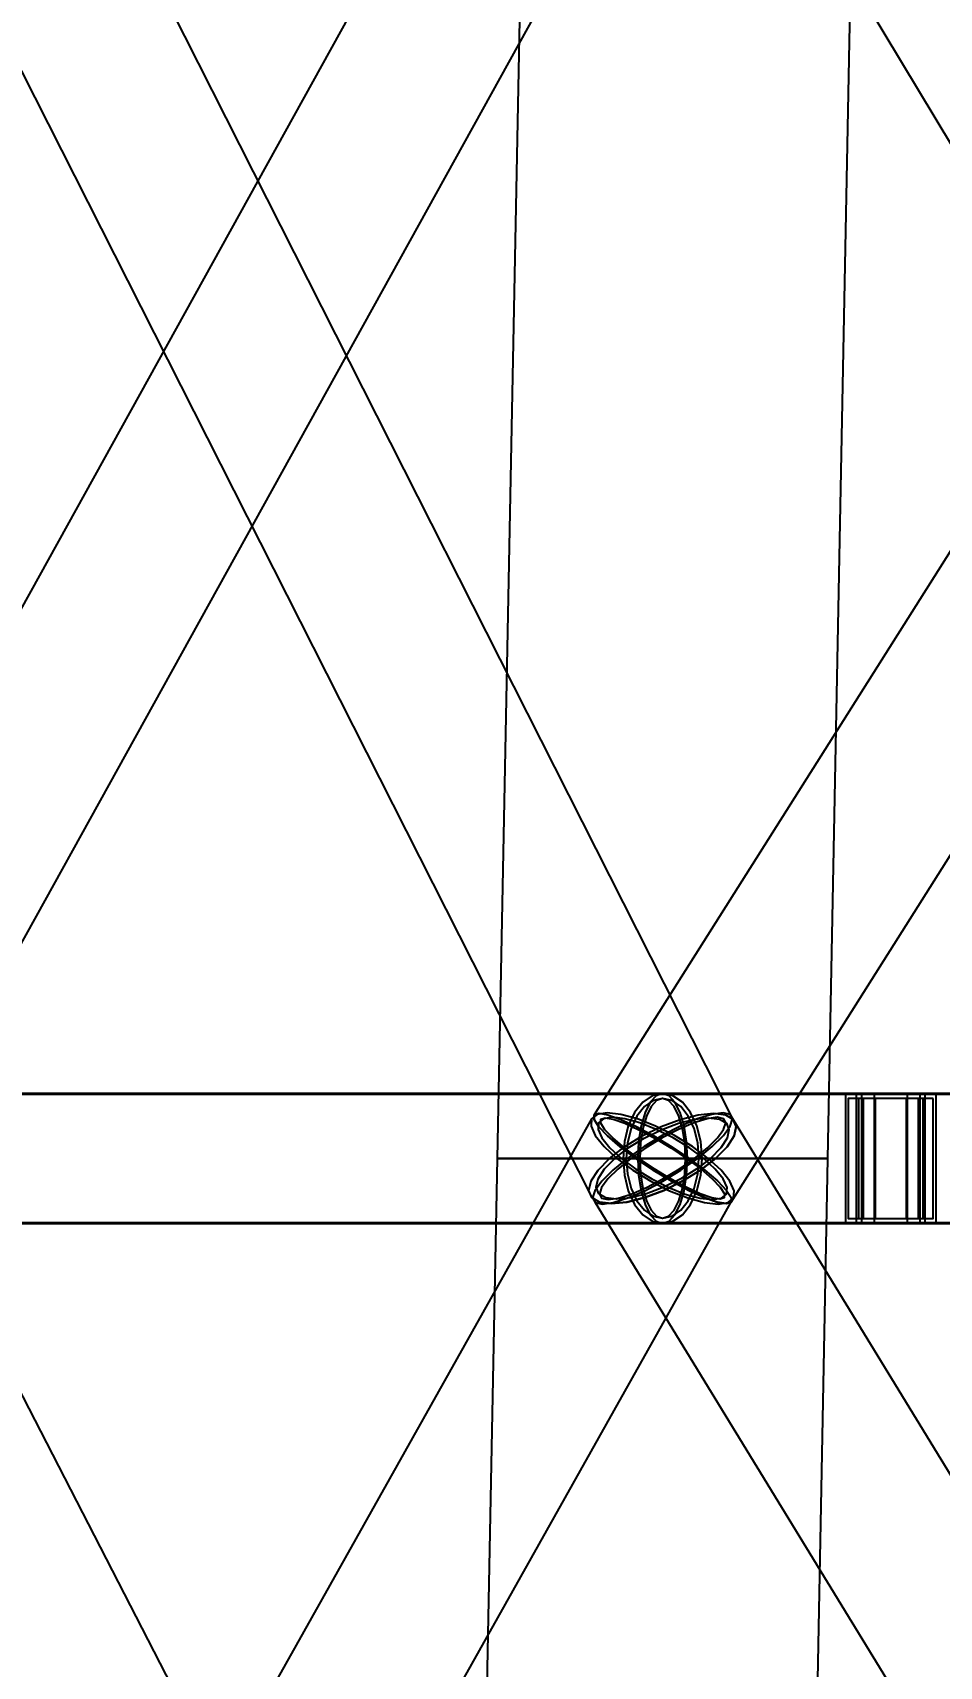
# Model space of a CAD drawing. Header units: millimetres. Extents: x -123812 to 252100, y -3000 to 639000.
# Drawn here: x -8415 to -5578, y 393411 to 398522 of the extents above; entities that cross this region are included whole.
import ezdxf

# ---------------------------------------------------------------- set-up
doc = ezdxf.new("R2010")
doc.units = ezdxf.units.MM
doc.layers.add('D-STR-DIM', color=7, linetype='Continuous', lineweight=13)
doc.layers.add('D-STR-STRC', color=7, linetype='Continuous', lineweight=25)
doc.styles.add('OpenSansCondensed-Light', font='OpenSansCondensed-Light.ttf')
doc.styles.add('TOWER_UNICODE', font='Arial Unicode.ttf')
doc.dimstyles.new('EZDXF', dxfattribs={"dimtxt": 0.25, "dimasz": 0.175, "dimexe": 0.375, "dimexo": 0.125, "dimgap": 0.1, "dimtad": 1, "dimlfac": 100, "dimzin": 12, "dimdsep": 46, "dimtxsty": 'OpenSansCondensed-Light', "dimblk": 'ARCHTICK', "dimcen": 2.5, "dimazin": 3, "dimtfac": 0.5, "dimtmove": 2, "dimatfit": 3})

# ---------------------------------------------------------------- blocks, each defined once
blk = doc.blocks.new('_ARCHTICK')
at = {"color": 0, "linetype": 'BYBLOCK', "const_width": 0.15}
blk.add_lwpolyline([(-0.5, -0.5), (0.5, 0.5)], dxfattribs=at)

msp = doc.modelspace()

# ---------------------------------------------------------------- linework, layer by layer
at = {"layer": 'D-STR-STRC'}
for points in [[(-3499.8, 400136.4), (-6658.6, 395136.4), (-6658.9, 395122.3), (-6644.5, 395099.9), (-6616.5, 395070.6), (-6576.7, 395036.6), (-6528, 395000), (-6473.5, 394963.4), (-6417.1, 394929.4), (-6362.5, 394900.1), (-6313.5, 394877.7), (-6273.5, 394863.6), (-6245.1, 394858.8), (-6230.2, 394863.6), (-3071.4, 399863.6)], [(-6559.4, 399863.6), (-3548.1, 394863.6), (-3526, 394858.8), (-3490.9, 394863.6), (-3445.2, 394877.7), (-3392.1, 394900.1), (-3335.2, 394929.4), (-3278.3, 394963.4), (-3225.3, 395000), (-3179.9, 395036.6), (-3145.1, 395070.6), (-3123.3, 395099.9), (-3116, 395122.3), (-3123.7, 395136.4), (-6135, 400136.4)], [(-6569.8, 400122.3), (-9336.4, 395122.3), (-9338.2, 395099.9), (-9324.8, 395070.6), (-9296.9, 395036.6), (-9256.6, 395000), (-9206.5, 394963.4), (-9150.1, 394929.4), (-9091.3, 394900.1), (-9034, 394877.7), (-8982.1, 394863.6), (-8939.2, 394858.8), (-8908.2, 394863.6), (-8891.2, 394877.7), (-6124.6, 399877.7)], [(-9197.7, 399877.7), (-6665.8, 394877.7), (-6641.8, 394863.6), (-6604.2, 394858.8), (-6555.8, 394863.6), (-6499.8, 394877.7), (-6440.1, 394900.1), (-6380.6, 394929.4), (-6325.5, 394963.4), (-6278.5, 395000), (-6242.8, 395036.6), (-6220.8, 395070.6), (-6214.1, 395099.9), (-6223.1, 395122.3), (-8754.9, 400122.3)], [(-9113.8, 394796.8), (-6444.4, 394796.8), (-6412.4, 394803.7), (-6382.6, 394824), (-6357, 394856.3), (-6337.3, 394898.4), (-6325, 394947.4), (-6320.7, 395000), (-6325, 395052.6), (-6337.3, 395101.6), (-6357, 395143.7), (-6382.6, 395176), (-6412.4, 395196.3), (-6444.4, 395203.2), (-9113.8, 395203.2)], [(-9113.8, 394796.8), (-6444.4, 394796.8), (-6412.4, 394803.7), (-6382.6, 394824), (-6357, 394856.3), (-6337.3, 394898.4), (-6325, 394947.4), (-6320.7, 395000), (-6325, 395052.6), (-6337.3, 395101.6), (-6357, 395143.7), (-6382.6, 395176), (-6412.4, 395196.3), (-6444.4, 395203.2), (-9113.8, 395203.2)], [(-3335.9, 395203.2), (-6444.4, 395203.2), (-6464.6, 395196.3), (-6483.3, 395176), (-6499.4, 395143.7), (-6511.8, 395101.6), (-6519.6, 395052.6), (-6522.2, 395000), (-6519.6, 394947.4), (-6511.8, 394898.4), (-6499.4, 394856.3), (-6483.3, 394824), (-6464.6, 394803.7), (-6444.4, 394796.8), (-3335.9, 394796.8)], [(-3335.9, 395203.2), (-6444.4, 395203.2), (-6464.6, 395196.3), (-6483.3, 395176), (-6499.4, 395143.7), (-6511.8, 395101.6), (-6519.6, 395052.6), (-6522.2, 395000), (-6519.6, 394947.4), (-6511.8, 394898.4), (-6499.4, 394856.3), (-6483.3, 394824), (-6464.6, 394803.7), (-6444.4, 394796.8), (-3335.9, 394796.8)], [(-9029.4, 389876.4), (-6222.5, 394876.4), (-6220.6, 394899.1), (-6233.8, 394928.7), (-6261.4, 394963.1), (-6301.5, 395000), (-6351.3, 395036.9), (-6407.5, 395071.3), (-6466.2, 395100.9), (-6523.4, 395123.6), (-6575.2, 395137.8), (-6618.1, 395142.7), (-6649.2, 395137.8), (-6666.3, 395123.6), (-9473.2, 390123.6)], [(-6320.9, 390123.6), (-8893.1, 395123.6), (-8917.2, 395137.8), (-8954.6, 395142.7), (-9003, 395137.8), (-9058.9, 395123.6), (-9118.5, 395100.9), (-9177.8, 395071.3), (-9232.8, 395036.9), (-9279.6, 395000), (-9315.2, 394963.1), (-9337, 394928.7), (-9343.6, 394899.1), (-9334.6, 394876.4), (-6762.4, 389876.4)], [(-3174.8, 390137.8), (-6233.1, 395137.8), (-6255.2, 395142.7), (-6290.2, 395137.8), (-6335.7, 395123.6), (-6388.7, 395100.9), (-6445.4, 395071.3), (-6502.1, 395036.9), (-6554.8, 395000), (-6600, 394963.1), (-6634.7, 394928.7), (-6656.3, 394899.1), (-6663.5, 394876.4), (-6655.8, 394862.2), (-3597.6, 389862.2)]]:
    msp.add_lwpolyline(points, dxfattribs=at)
for points in [[(-6962, 395000), (-5926.9, 395000), (-5830.1, 400000), (-6864.3, 400000)], [(-6962, 395000), (-5926.9, 395000), (-5830.1, 400000), (-6864.3, 400000)], [(-11270, 394800), (-5622.4, 394800), (-5622.4, 395200), (-11270, 395200)], [(-10066.7, 394800), (-5588.9, 394800), (-5588.9, 395200), (-10066.7, 395200)], [(-10066.7, 394800), (-5588.9, 394800), (-5588.9, 395200), (-10066.7, 395200)], [(-6568.1, 395000), (-6563.9, 394947.4), (-6551.6, 394898.4), (-6531.9, 394856.3), (-6506.3, 394824), (-6476.5, 394803.7), (-6444.4, 394796.8), (-6412.4, 394803.7), (-6382.6, 394824), (-6357, 394856.3), (-6337.3, 394898.4), (-6325, 394947.4), (-6320.7, 395000), (-6325, 395052.6), (-6337.3, 395101.6), (-6357, 395143.7), (-6382.6, 395176), (-6412.4, 395196.3), (-6444.4, 395203.2), (-6476.5, 395196.3), (-6506.3, 395176), (-6531.9, 395143.7), (-6551.6, 395101.6), (-6563.9, 395052.6)], [(-6568.1, 395000), (-6563.9, 394947.4), (-6551.6, 394898.4), (-6531.9, 394856.3), (-6506.3, 394824), (-6476.5, 394803.7), (-6444.4, 394796.8), (-6412.4, 394803.7), (-6382.6, 394824), (-6357, 394856.3), (-6337.3, 394898.4), (-6325, 394947.4), (-6320.7, 395000), (-6325, 395052.6), (-6337.3, 395101.6), (-6357, 395143.7), (-6382.6, 395176), (-6412.4, 395196.3), (-6444.4, 395203.2), (-6476.5, 395196.3), (-6506.3, 395176), (-6531.9, 395143.7), (-6551.6, 395101.6), (-6563.9, 395052.6)], [(-6558.4, 395000), (-6554.5, 394951.5), (-6543.1, 394906.4), (-6525, 394867.6), (-6501.4, 394837.9), (-6473.9, 394819.2), (-6444.4, 394812.8), (-6414.9, 394819.2), (-6387.5, 394837.9), (-6363.9, 394867.6), (-6345.8, 394906.4), (-6334.4, 394951.5), (-6330.5, 395000), (-6334.4, 395048.5), (-6345.8, 395093.6), (-6363.9, 395132.4), (-6387.5, 395162.1), (-6414.9, 395180.8), (-6444.4, 395187.2), (-6473.9, 395180.8), (-6501.4, 395162.1), (-6525, 395132.4), (-6543.1, 395093.6), (-6554.5, 395048.5)], [(-6558.4, 395000), (-6554.5, 394951.5), (-6543.1, 394906.4), (-6525, 394867.6), (-6501.4, 394837.9), (-6473.9, 394819.2), (-6444.4, 394812.8), (-6414.9, 394819.2), (-6387.5, 394837.9), (-6363.9, 394867.6), (-6345.8, 394906.4), (-6334.4, 394951.5), (-6330.5, 395000), (-6334.4, 395048.5), (-6345.8, 395093.6), (-6363.9, 395132.4), (-6387.5, 395162.1), (-6414.9, 395180.8), (-6444.4, 395187.2), (-6473.9, 395180.8), (-6501.4, 395162.1), (-6525, 395132.4), (-6543.1, 395093.6), (-6554.5, 395048.5)], [(-6522.2, 395000), (-6519.6, 394947.4), (-6511.8, 394898.4), (-6499.4, 394856.3), (-6483.3, 394824), (-6464.6, 394803.7), (-6444.4, 394796.8), (-6424.3, 394803.7), (-6405.6, 394824), (-6389.5, 394856.3), (-6377.1, 394898.4), (-6369.3, 394947.4), (-6366.7, 395000), (-6369.3, 395052.6), (-6377.1, 395101.6), (-6389.5, 395143.7), (-6405.6, 395176), (-6424.3, 395196.3), (-6444.4, 395203.2), (-6464.6, 395196.3), (-6483.3, 395176), (-6499.4, 395143.7), (-6511.8, 395101.6), (-6519.6, 395052.6)], [(-6522.2, 395000), (-6519.6, 394947.4), (-6511.8, 394898.4), (-6499.4, 394856.3), (-6483.3, 394824), (-6464.6, 394803.7), (-6444.4, 394796.8), (-6424.3, 394803.7), (-6405.6, 394824), (-6389.5, 394856.3), (-6377.1, 394898.4), (-6369.3, 394947.4), (-6366.7, 395000), (-6369.3, 395052.6), (-6377.1, 395101.6), (-6389.5, 395143.7), (-6405.6, 395176), (-6424.3, 395196.3), (-6444.4, 395203.2), (-6464.6, 395196.3), (-6483.3, 395176), (-6499.4, 395143.7), (-6511.8, 395101.6), (-6519.6, 395052.6)], [(-6516.1, 395000), (-6513.6, 394951.5), (-6506.5, 394906.4), (-6495.1, 394867.6), (-6480.3, 394837.9), (-6463, 394819.2), (-6444.4, 394812.8), (-6425.9, 394819.2), (-6408.6, 394837.9), (-6393.8, 394867.6), (-6382.4, 394906.4), (-6375.2, 394951.5), (-6372.8, 395000), (-6375.2, 395048.5), (-6382.4, 395093.6), (-6393.8, 395132.4), (-6408.6, 395162.1), (-6425.9, 395180.8), (-6444.4, 395187.2), (-6463, 395180.8), (-6480.3, 395162.1), (-6495.1, 395132.4), (-6506.5, 395093.6), (-6513.6, 395048.5)], [(-6516.1, 395000), (-6513.6, 394951.5), (-6506.5, 394906.4), (-6495.1, 394867.6), (-6480.3, 394837.9), (-6463, 394819.2), (-6444.4, 394812.8), (-6425.9, 394819.2), (-6408.6, 394837.9), (-6393.8, 394867.6), (-6382.4, 394906.4), (-6375.2, 394951.5), (-6372.8, 395000), (-6375.2, 395048.5), (-6382.4, 395093.6), (-6393.8, 395132.4), (-6408.6, 395162.1), (-6425.9, 395180.8), (-6444.4, 395187.2), (-6463, 395180.8), (-6480.3, 395162.1), (-6495.1, 395132.4), (-6506.5, 395093.6), (-6513.6, 395048.5)], [(-5588.9, 395200), (-5871.8, 395200), (-5871.8, 394800), (-5588.9, 394800)], [(-5588.9, 395200), (-5871.8, 395200), (-5871.8, 394800), (-5588.9, 394800)], [(-5597.4, 395188), (-5863.3, 395188), (-5863.3, 394812), (-5597.4, 394812)], [(-5597.4, 395188), (-5863.3, 395188), (-5863.3, 394812), (-5597.4, 394812)], [(-5622.4, 395200), (-5838.3, 395200), (-5838.3, 394800), (-5622.4, 394800)], [(-5628.9, 395188), (-5831.8, 395188), (-5831.8, 394812), (-5628.9, 394812)], [(-5822.2, 394800), (91.9, 394800), (91.9, 395200), (-5822.2, 395200)], [(-5638.5, 395200), (-5822.2, 395200), (-5822.2, 394800), (-5638.5, 394800)], [(-5644, 395188), (-5816.7, 395188), (-5816.7, 394812), (-5644, 394812)], [(-5782.1, 394800), (51.8, 394800), (51.8, 395200), (-5782.1, 395200)], [(-5678.6, 395200), (-5782.1, 395200), (-5782.1, 394800), (-5678.6, 394800)], [(-5782.1, 394800), (51.8, 394800), (51.8, 395200), (-5782.1, 395200)], [(-5678.6, 395200), (-5782.1, 395200), (-5782.1, 394800), (-5678.6, 394800)], [(-5681.7, 395188), (-5779, 395188), (-5779, 394812), (-5681.7, 394812)], [(-5681.7, 395188), (-5779, 395188), (-5779, 394812), (-5681.7, 394812)], [(-6278.5, 395000), (-6325.5, 394963.4), (-6380.6, 394929.4), (-6440.1, 394900.1), (-6499.8, 394877.7), (-6555.8, 394863.6), (-6604.2, 394858.8), (-6641.8, 394863.6), (-6665.8, 394877.7), (-6674.8, 394900.1), (-6668.1, 394929.4), (-6646.1, 394963.4), (-6610.4, 395000), (-6563.4, 395036.6), (-6508.3, 395070.6), (-6448.8, 395099.9), (-6389, 395122.3), (-6333, 395136.4), (-6284.6, 395141.2), (-6247.1, 395136.4), (-6223.1, 395122.3), (-6214.1, 395099.9), (-6220.8, 395070.6), (-6242.8, 395036.6)], [(-6587.4, 395000), (-6537.6, 394963.1), (-6481.4, 394928.7), (-6422.7, 394899.1), (-6365.5, 394876.4), (-6313.7, 394862.2), (-6270.7, 394857.3), (-6239.7, 394862.2), (-6222.5, 394876.4), (-6220.6, 394899.1), (-6233.8, 394928.7), (-6261.4, 394963.1), (-6301.5, 395000), (-6351.3, 395036.9), (-6407.5, 395071.3), (-6466.2, 395100.9), (-6523.4, 395123.6), (-6575.2, 395137.8), (-6618.1, 395142.7), (-6649.2, 395137.8), (-6666.3, 395123.6), (-6668.3, 395100.9), (-6655.1, 395071.3), (-6627.5, 395036.9)], [(-6554.8, 395000), (-6600, 394963.1), (-6634.7, 394928.7), (-6656.3, 394899.1), (-6663.5, 394876.4), (-6655.8, 394862.2), (-6633.7, 394857.3), (-6598.7, 394862.2), (-6553.2, 394876.4), (-6500.2, 394899.1), (-6443.5, 394928.7), (-6386.8, 394963.1), (-6334.1, 395000), (-6288.9, 395036.9), (-6254.2, 395071.3), (-6232.6, 395100.9), (-6225.4, 395123.6), (-6233.1, 395137.8), (-6255.2, 395142.7), (-6290.2, 395137.8), (-6335.7, 395123.6), (-6388.7, 395100.9), (-6445.4, 395071.3), (-6502.1, 395036.9)], [(-6360.9, 395000), (-6312.2, 394963.4), (-6272.4, 394929.4), (-6244.4, 394900.1), (-6230, 394877.7), (-6230.2, 394863.6), (-6245.1, 394858.8), (-6273.5, 394863.6), (-6313.5, 394877.7), (-6362.5, 394900.1), (-6417.1, 394929.4), (-6473.5, 394963.4), (-6528, 395000), (-6576.7, 395036.6), (-6616.5, 395070.6), (-6644.5, 395099.9), (-6658.9, 395122.3), (-6658.6, 395136.4), (-6643.8, 395141.2), (-6615.4, 395136.4), (-6575.4, 395122.3), (-6526.4, 395099.9), (-6471.8, 395070.6), (-6415.4, 395036.6)], [(-6294.8, 395000), (-6337.2, 394967), (-6386.9, 394936.3), (-6440.5, 394910), (-6494.4, 394889.7), (-6544.9, 394877), (-6588.5, 394872.7), (-6622.3, 394877), (-6644, 394889.7), (-6652.1, 394910), (-6646.1, 394936.3), (-6626.3, 394967), (-6594.1, 395000), (-6551.7, 395033), (-6502, 395063.7), (-6448.4, 395090), (-6394.5, 395110.3), (-6344, 395123), (-6300.4, 395127.3), (-6266.5, 395123), (-6244.8, 395110.3), (-6236.8, 395090), (-6242.8, 395063.7), (-6262.6, 395033)], [(-6573.3, 395000), (-6528.4, 394966.7), (-6477.7, 394935.7), (-6424.8, 394909), (-6373.3, 394888.6), (-6326.5, 394875.7), (-6287.8, 394871.3), (-6259.8, 394875.7), (-6244.4, 394888.6), (-6242.6, 394909), (-6254.5, 394935.7), (-6279.4, 394966.7), (-6315.6, 395000), (-6360.5, 395033.3), (-6411.1, 395064.3), (-6464.1, 395091), (-6515.6, 395111.4), (-6562.4, 395124.3), (-6601, 395128.7), (-6629.1, 395124.3), (-6644.5, 395111.4), (-6646.3, 395091), (-6634.3, 395064.3), (-6609.5, 395033.3)], [(-6543.9, 395000), (-6584.7, 394966.7), (-6615.9, 394935.7), (-6635.5, 394909), (-6642, 394888.6), (-6635, 394875.7), (-6615.1, 394871.3), (-6583.5, 394875.7), (-6542.5, 394888.6), (-6494.7, 394909), (-6443.6, 394935.7), (-6392.5, 394966.7), (-6344.9, 395000), (-6304.2, 395033.3), (-6273, 395064.3), (-6253.4, 395091), (-6246.9, 395111.4), (-6253.9, 395124.3), (-6273.8, 395128.7), (-6305.4, 395124.3), (-6346.4, 395111.4), (-6394.2, 395091), (-6445.3, 395064.3), (-6496.4, 395033.3)], [(-6369.1, 395000), (-6325.2, 394967), (-6289.4, 394936.3), (-6264.1, 394910), (-6251.1, 394889.7), (-6251.3, 394877), (-6264.7, 394872.7), (-6290.3, 394877), (-6326.4, 394889.7), (-6370.6, 394910), (-6419.8, 394936.3), (-6470.7, 394967), (-6519.7, 395000), (-6563.7, 395033), (-6599.5, 395063.7), (-6624.8, 395090), (-6637.8, 395110.3), (-6637.6, 395123), (-6624.2, 395127.3), (-6598.6, 395123), (-6562.5, 395110.3), (-6518.3, 395090), (-6469.1, 395063.7), (-6418.2, 395033)], [(-7059.7, 390000), (-6023.6, 390000), (-5926.9, 395000), (-6962, 395000)], [(-7059.7, 390000), (-6023.6, 390000), (-5926.9, 395000), (-6962, 395000)], [(-5926.9, 395000), (-5944.5, 395000), (-5996.2, 395000), (-6078.5, 395000), (-6185.7, 395000), (-6310.5, 395000), (-6444.4, 395000), (-6578.4, 395000), (-6703.2, 395000), (-6810.4, 395000), (-6892.7, 395000), (-6944.4, 395000), (-6962, 395000), (-6944.4, 395000), (-6892.7, 395000), (-6810.4, 395000), (-6703.2, 395000), (-6578.4, 395000), (-6444.4, 395000), (-6310.5, 395000), (-6185.7, 395000), (-6078.5, 395000), (-5996.2, 395000), (-5944.5, 395000)], [(-5926.9, 395000), (-5944.5, 395000), (-5996.2, 395000), (-6078.5, 395000), (-6185.7, 395000), (-6310.5, 395000), (-6444.4, 395000), (-6578.4, 395000), (-6703.2, 395000), (-6810.4, 395000), (-6892.7, 395000), (-6944.4, 395000), (-6962, 395000), (-6944.4, 395000), (-6892.7, 395000), (-6810.4, 395000), (-6703.2, 395000), (-6578.4, 395000), (-6444.4, 395000), (-6310.5, 395000), (-6185.7, 395000), (-6078.5, 395000), (-5996.2, 395000), (-5944.5, 395000)]]:
    msp.add_lwpolyline(points, close=True, dxfattribs=at)

# ---------------------------------------------------------------- dimensions: what is measured, and where the dimension line sits
at = {"layer": 'D-STR-DIM'}
msp.add_linear_dim(base=(-112000, 0), p1=(0, 0), p2=(0, 634000), angle=90, dimstyle='EZDXF', override={"dimtxt": 8400, "dimasz": 3750, "dimexe": 2100, "dimexo": 1800, "dimgap": 2100, "dimtad": 1, "dimdec": 0, "dimlfac": 1, "dimlunit": 2, "dimtxsty": 'TOWER_UNICODE', "dimclrd": 7, "dimclre": 7, "dimclrt": 7}, dxfattribs=at).render()

doc.saveas('drawing.dxf')
